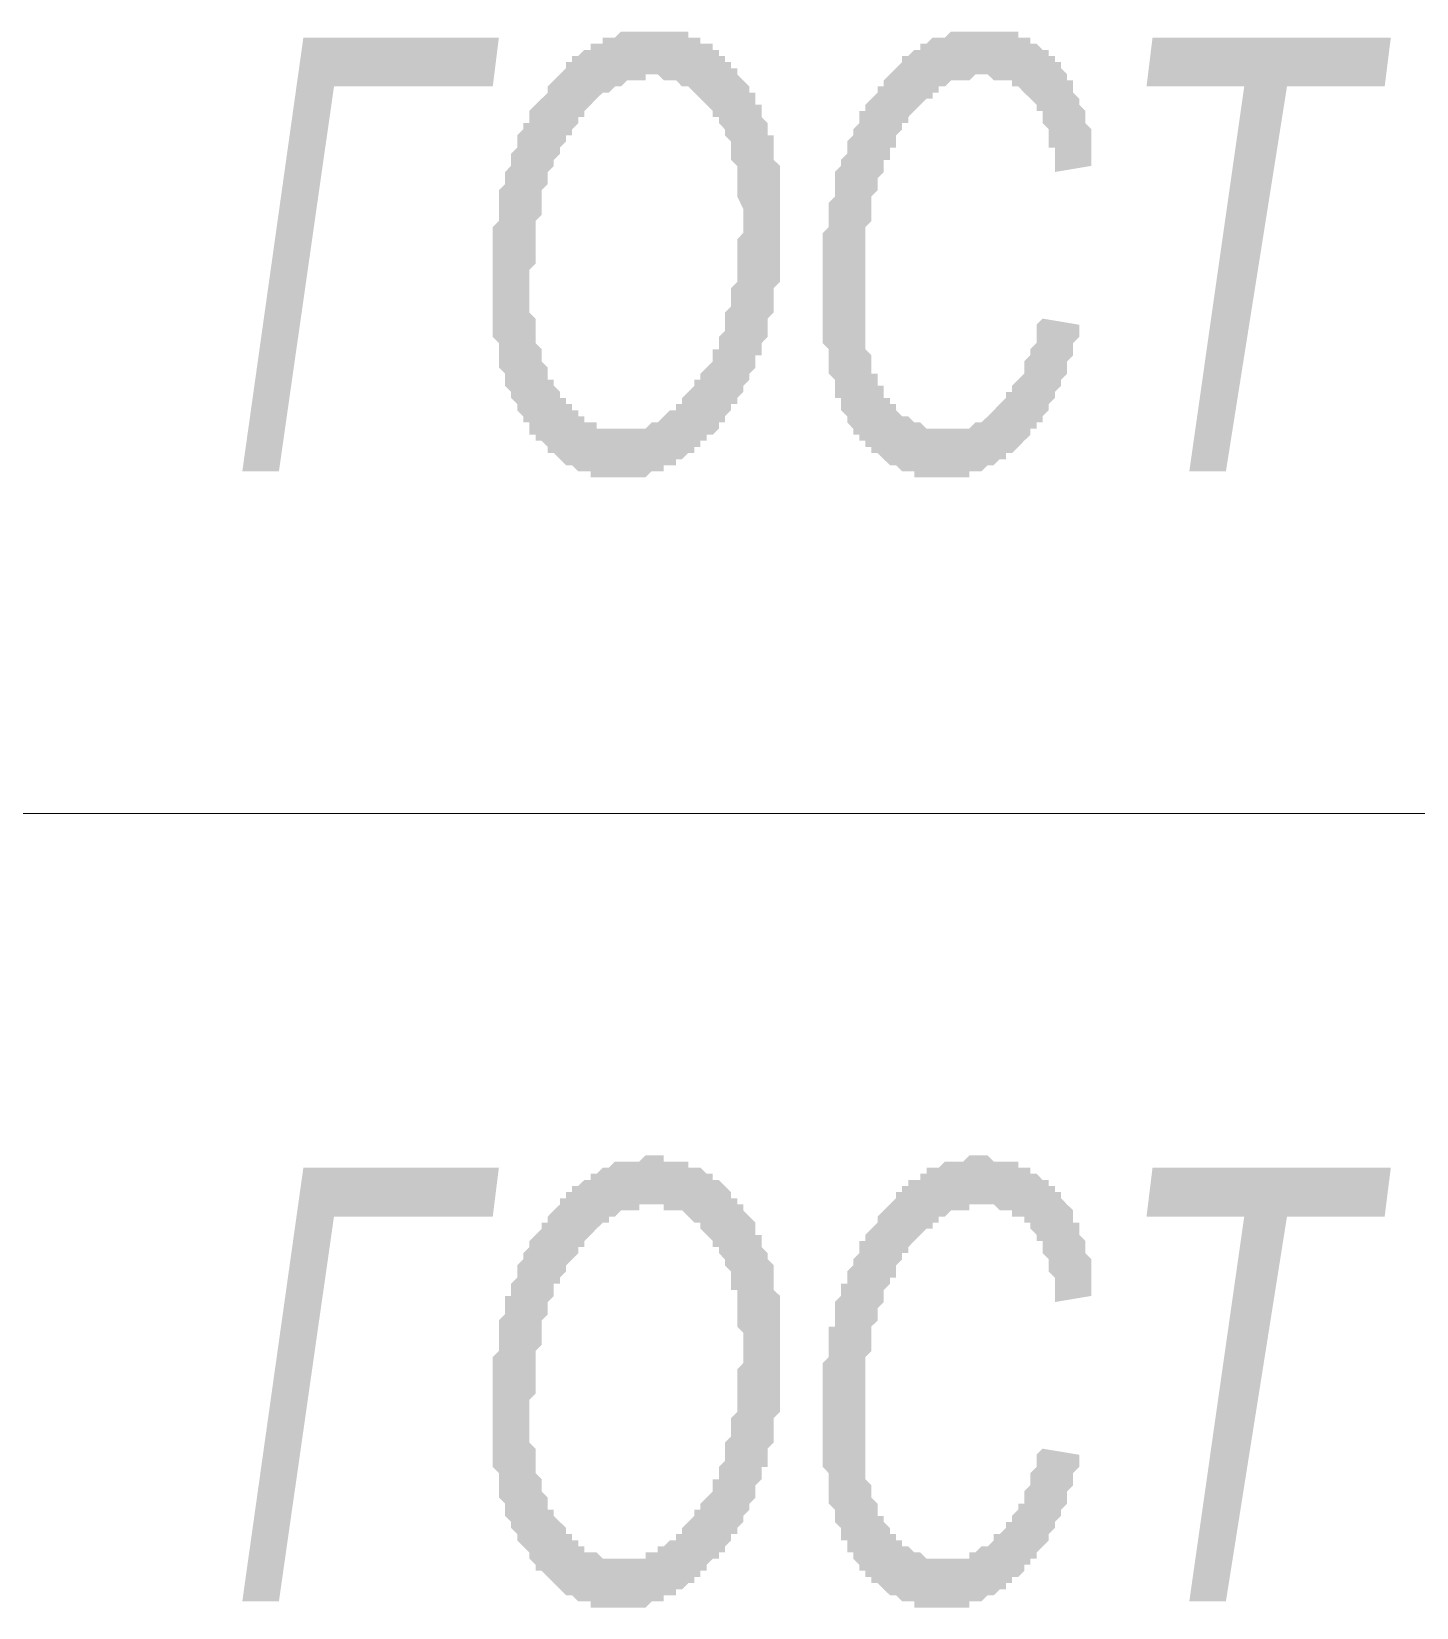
# Model space of a CAD drawing. Header units: millimetres. Extents: x 1372 to 666090, y 1285 to 31551.
# Drawn here: x 629174 to 630120, y 22982 to 24058 of the extents above; entities that cross this region are included whole.
import ezdxf

# ---------------------------------------------------------------- set-up
doc = ezdxf.new("R2010")
doc.units = ezdxf.units.MM
doc.layers.add('PDF _0', color=7, linetype='Continuous')
doc.layers.add('PDF _75-АЗ Штамп', color=7, linetype='Continuous')

msp = doc.modelspace()

# ---------------------------------------------------------------- hatches: boundary and pattern name
at = {"layer": 'PDF _75-АЗ Штамп', "transparency": 33554559}
for points in [[(629359.9, 24054), (629493.4, 24054), (629489.2, 24020.6), (629380.8, 24020.6), (629343.2, 23757.8), (629318.2, 23757.8)], [(629864.6, 23862.1), (629889.7, 23857.9), (629889.7, 23853.7), (629889.7, 23849.6), (629885.5, 23845.4), (629885.5, 23841.2), (629885.5, 23837.1), (629881.3, 23832.9), (629881.3, 23828.7), (629881.3, 23824.5), (629877.2, 23820.4), (629877.2, 23816.2), (629877.2, 23816.2), (629873, 23812), (629873, 23807.9), (629868.8, 23803.7), (629868.8, 23803.7), (629868.8, 23799.5), (629864.6, 23795.3), (629864.6, 23791.2), (629860.5, 23791.2), (629860.5, 23787), (629856.3, 23787), (629856.3, 23782.8), (629852.1, 23778.7), (629852.1, 23778.7), (629852.1, 23778.7), (629848, 23774.5), (629843.8, 23770.3), (629843.8, 23770.3), (629839.6, 23770.3), (629839.6, 23766.1), (629835.4, 23766.1), (629831.3, 23762), (629831.3, 23762), (629827.1, 23762), (629822.9, 23757.8), (629822.9, 23757.8), (629818.8, 23757.8), (629814.6, 23757.8), (629814.6, 23753.6), (629810.4, 23753.6), (629806.2, 23753.6), (629806.2, 23753.6), (629802.1, 23753.6), (629797.9, 23753.6), (629797.9, 23753.6), (629797.9, 23753.6), (629793.7, 23753.6), (629789.6, 23753.6), (629785.4, 23753.6), (629785.4, 23753.6), (629781.2, 23753.6), (629777, 23753.6), (629777, 23757.8), (629772.9, 23757.8), (629768.7, 23757.8), (629768.7, 23757.8), (629764.5, 23762), (629760.4, 23762), (629760.4, 23762), (629756.2, 23766.1), (629756.2, 23766.1), (629752, 23770.3), (629747.8, 23770.3), (629747.8, 23774.5), (629743.7, 23774.5), (629743.7, 23778.7), (629739.5, 23778.7), (629739.5, 23782.8), (629735.3, 23782.8), (629735.3, 23787), (629735.3, 23787), (629731.2, 23791.2), (629731.2, 23795.3), (629731.2, 23795.3), (629727, 23799.5), (629727, 23803.7), (629727, 23807.9), (629722.8, 23807.9), (629722.8, 23812), (629722.8, 23816.2), (629722.8, 23820.4), (629718.6, 23824.5), (629718.6, 23828.7), (629718.6, 23832.9), (629718.6, 23837.1), (629718.6, 23837.1), (629718.6, 23841.2), (629714.5, 23845.4), (629714.5, 23849.6), (629714.5, 23857.9), (629714.5, 23862.1), (629714.5, 23866.3), (629714.5, 23870.4), (629714.5, 23874.6), (629714.5, 23878.8), (629714.5, 23878.8), (629714.5, 23887.1), (629714.5, 23891.3), (629714.5, 23895.5), (629714.5, 23899.6), (629714.5, 23903.8), (629714.5, 23908), (629714.5, 23912.1), (629714.5, 23916.3), (629714.5, 23920.5), (629718.6, 23924.7), (629718.6, 23928.8), (629718.6, 23933), (629718.6, 23937.2), (629718.6, 23937.2), (629718.6, 23941.3), (629722.8, 23945.5), (629722.8, 23949.7), (629722.8, 23953.9), (629722.8, 23958), (629722.8, 23962.2), (629727, 23966.4), (629727, 23970.5), (629727, 23970.5), (629731.2, 23974.7), (629731.2, 23978.9), (629731.2, 23983.1), (629735.3, 23987.2), (629735.3, 23991.4), (629735.3, 23991.4), (629739.5, 23995.6), (629739.5, 23999.7), (629739.5, 24003.9), (629743.7, 24003.9), (629743.7, 24008.1), (629747.8, 24012.3), (629747.8, 24012.3), (629752, 24016.4), (629752, 24020.6), (629756.2, 24020.6), (629756.2, 24024.8), (629760.4, 24028.9), (629760.4, 24028.9), (629764.5, 24033.1), (629764.5, 24033.1), (629768.7, 24037.3), (629768.7, 24041.5), (629772.9, 24041.5), (629772.9, 24041.5), (629777, 24045.6), (629781.2, 24045.6), (629781.2, 24049.8), (629785.4, 24049.8), (629785.4, 24049.8), (629789.6, 24054), (629793.7, 24054), (629793.7, 24054), (629797.9, 24054), (629802.1, 24058.1), (629802.1, 24058.1), (629806.2, 24058.1), (629810.4, 24058.1), (629810.4, 24058.1), (629814.6, 24058.1), (629818.8, 24058.1), (629818.8, 24058.1), (629822.9, 24058.1), (629827.1, 24058.1), (629827.1, 24058.1), (629831.3, 24058.1), (629835.4, 24058.1), (629839.6, 24058.1), (629839.6, 24058.1), (629843.8, 24058.1), (629848, 24058.1), (629848, 24054), (629852.1, 24054), (629856.3, 24054), (629856.3, 24049.8), (629860.5, 24049.8), (629860.5, 24049.8), (629864.6, 24045.6), (629868.8, 24045.6), (629868.8, 24041.5), (629873, 24041.5), (629873, 24037.3), (629877.2, 24037.3), (629877.2, 24033.1), (629877.2, 24033.1), (629881.3, 24028.9), (629881.3, 24024.8), (629885.5, 24024.8), (629885.5, 24020.6), (629885.5, 24016.4), (629889.7, 24012.3), (629889.7, 24012.3), (629889.7, 24008.1), (629893.8, 24003.9), (629893.8, 23999.7), (629893.8, 23995.6), (629898, 23991.4), (629898, 23987.2), (629898, 23983.1), (629898, 23978.9), (629898, 23974.7), (629898, 23970.5), (629898, 23966.4), (629898, 23966.4), (629873, 23962.2), (629873, 23966.4), (629873, 23970.5), (629873, 23978.9), (629868.8, 23978.9), (629868.8, 23983.1), (629868.8, 23987.2), (629868.8, 23991.4), (629864.6, 23995.6), (629864.6, 23999.7), (629864.6, 24003.9), (629860.5, 24003.9), (629860.5, 24008.1), (629856.3, 24012.3), (629856.3, 24012.3), (629856.3, 24012.3), (629852.1, 24016.4), (629852.1, 24016.4), (629848, 24020.6), (629843.8, 24020.6), (629843.8, 24024.8), (629839.6, 24024.8), (629839.6, 24024.8), (629835.4, 24024.8), (629831.3, 24024.8), (629827.1, 24028.9), (629827.1, 24028.9), (629822.9, 24028.9), (629822.9, 24028.9), (629818.8, 24028.9), (629814.6, 24024.8), (629814.6, 24024.8), (629810.4, 24024.8), (629806.2, 24024.8), (629806.2, 24024.8), (629802.1, 24024.8), (629797.9, 24020.6), (629797.9, 24020.6), (629793.7, 24020.6), (629793.7, 24016.4), (629789.6, 24016.4), (629789.6, 24012.3), (629785.4, 24012.3), (629781.2, 24008.1), (629781.2, 24008.1), (629777, 24003.9), (629777, 24003.9), (629772.9, 23999.7), (629772.9, 23995.6), (629768.7, 23995.6), (629768.7, 23991.4), (629764.5, 23987.2), (629764.5, 23983.1), (629764.5, 23978.9), (629760.4, 23978.9), (629760.4, 23974.7), (629760.4, 23970.5), (629756.2, 23970.5), (629756.2, 23966.4), (629756.2, 23962.2), (629752, 23958), (629752, 23953.9), (629752, 23949.7), (629752, 23949.7), (629747.8, 23945.5), (629747.8, 23941.3), (629747.8, 23937.2), (629747.8, 23933), (629747.8, 23928.8), (629743.7, 23924.7), (629743.7, 23920.5), (629743.7, 23916.3), (629743.7, 23912.1), (629743.7, 23908), (629743.7, 23903.8), (629743.7, 23899.6), (629743.7, 23895.5), (629743.7, 23891.3), (629743.7, 23887.1), (629743.7, 23882.9), (629743.7, 23878.8), (629743.7, 23874.6), (629743.7, 23870.4), (629743.7, 23866.3), (629743.7, 23862.1), (629743.7, 23857.9), (629743.7, 23853.7), (629743.7, 23849.6), (629743.7, 23845.4), (629743.7, 23841.2), (629747.8, 23837.1), (629747.8, 23832.9), (629747.8, 23828.7), (629747.8, 23824.5), (629752, 23824.5), (629752, 23820.4), (629752, 23816.2), (629756.2, 23816.2), (629756.2, 23812), (629756.2, 23807.9), (629760.4, 23807.9), (629760.4, 23803.7), (629764.5, 23803.7), (629764.5, 23799.5), (629768.7, 23795.3), (629768.7, 23795.3), (629772.9, 23795.3), (629777, 23791.2), (629777, 23791.2), (629781.2, 23791.2), (629785.4, 23787), (629785.4, 23787), (629789.6, 23787), (629793.7, 23787), (629793.7, 23787), (629797.9, 23787), (629797.9, 23787), (629802.1, 23787), (629806.2, 23787), (629806.2, 23787), (629810.4, 23787), (629814.6, 23787), (629814.6, 23787), (629818.8, 23791.2), (629818.8, 23791.2), (629822.9, 23791.2), (629827.1, 23795.3), (629827.1, 23795.3), (629831.3, 23799.5), (629831.3, 23799.5), (629835.4, 23803.7), (629839.6, 23807.9), (629839.6, 23807.9), (629839.6, 23812), (629843.8, 23812), (629843.8, 23816.2), (629848, 23820.4), (629848, 23820.4), (629852.1, 23824.5), (629852.1, 23828.7), (629852.1, 23832.9), (629856.3, 23837.1), (629856.3, 23841.2), (629856.3, 23841.2), (629860.5, 23845.4), (629860.5, 23849.6), (629860.5, 23853.7), (629860.5, 23857.9), (629864.6, 23862.1)], [(629964.8, 23757.8), (630002.3, 24020.6), (629935.6, 24020.6), (629939.7, 24054), (630102.4, 24054), (630098.2, 24020.6), (630031.5, 24020.6), (629989.8, 23757.8)], [(629864.6, 23090.4), (629889.7, 23086.2), (629889.7, 23082), (629889.7, 23077.9), (629885.5, 23073.7), (629885.5, 23069.5), (629885.5, 23065.4), (629881.3, 23061.2), (629881.3, 23057), (629881.3, 23052.8), (629877.2, 23048.7), (629877.2, 23048.7), (629877.2, 23044.5), (629873, 23040.3), (629873, 23036.2), (629868.8, 23032), (629868.8, 23032), (629868.8, 23027.8), (629864.6, 23023.6), (629864.6, 23023.6), (629860.5, 23019.5), (629860.5, 23015.3), (629856.3, 23015.3), (629856.3, 23011.1), (629852.1, 23011.1), (629852.1, 23007), (629852.1, 23007), (629848, 23002.8), (629843.8, 23002.8), (629843.8, 22998.6), (629839.6, 22998.6), (629839.6, 22994.4), (629835.4, 22994.4), (629831.3, 22990.3), (629831.3, 22990.3), (629827.1, 22990.3), (629822.9, 22986.1), (629822.9, 22986.1), (629818.8, 22986.1), (629814.6, 22986.1), (629814.6, 22981.9), (629810.4, 22981.9), (629806.2, 22981.9), (629806.2, 22981.9), (629802.1, 22981.9), (629797.9, 22981.9), (629797.9, 22981.9), (629797.9, 22981.9), (629793.7, 22981.9), (629789.6, 22981.9), (629785.4, 22981.9), (629785.4, 22981.9), (629781.2, 22981.9), (629777, 22981.9), (629777, 22986.1), (629772.9, 22986.1), (629768.7, 22986.1), (629768.7, 22986.1), (629764.5, 22990.3), (629760.4, 22990.3), (629760.4, 22990.3), (629756.2, 22994.4), (629756.2, 22994.4), (629752, 22998.6), (629747.8, 22998.6), (629747.8, 23002.8), (629743.7, 23002.8), (629743.7, 23007), (629739.5, 23007), (629739.5, 23011.1), (629735.3, 23015.3), (629735.3, 23015.3), (629735.3, 23019.5), (629731.2, 23019.5), (629731.2, 23023.6), (629731.2, 23027.8), (629727, 23027.8), (629727, 23032), (629727, 23036.2), (629722.8, 23040.3), (629722.8, 23040.3), (629722.8, 23044.5), (629722.8, 23048.7), (629718.6, 23052.8), (629718.6, 23057), (629718.6, 23061.2), (629718.6, 23065.4), (629718.6, 23069.5), (629718.6, 23073.7), (629714.5, 23077.9), (629714.5, 23082), (629714.5, 23086.2), (629714.5, 23090.4), (629714.5, 23094.6), (629714.5, 23098.7), (629714.5, 23102.9), (629714.5, 23107.1), (629714.5, 23111.2), (629714.5, 23115.4), (629714.5, 23119.6), (629714.5, 23123.8), (629714.5, 23127.9), (629714.5, 23132.1), (629714.5, 23136.3), (629714.5, 23140.4), (629714.5, 23144.6), (629714.5, 23148.8), (629718.6, 23153), (629718.6, 23157.1), (629718.6, 23161.3), (629718.6, 23165.5), (629718.6, 23169.6), (629718.6, 23173.8), (629722.8, 23173.8), (629722.8, 23178), (629722.8, 23182.2), (629722.8, 23186.3), (629722.8, 23190.5), (629727, 23194.7), (629727, 23198.8), (629727, 23203), (629731.2, 23203), (629731.2, 23207.2), (629731.2, 23211.4), (629735.3, 23215.5), (629735.3, 23219.7), (629735.3, 23219.7), (629739.5, 23223.9), (629739.5, 23228), (629739.5, 23232.2), (629743.7, 23232.2), (629743.7, 23236.4), (629747.8, 23240.6), (629747.8, 23240.6), (629752, 23244.7), (629752, 23248.9), (629756.2, 23253.1), (629756.2, 23253.1), (629760.4, 23257.2), (629760.4, 23257.2), (629764.5, 23261.4), (629764.5, 23265.6), (629768.7, 23265.6), (629768.7, 23269.8), (629772.9, 23269.8), (629772.9, 23273.9), (629777, 23273.9), (629781.2, 23273.9), (629781.2, 23278.1), (629785.4, 23278.1), (629785.4, 23282.3), (629789.6, 23282.3), (629793.7, 23282.3), (629793.7, 23282.3), (629797.9, 23286.4), (629802.1, 23286.4), (629802.1, 23286.4), (629806.2, 23286.4), (629810.4, 23286.4), (629810.4, 23286.4), (629814.6, 23290.6), (629818.8, 23290.6), (629818.8, 23290.6), (629822.9, 23290.6), (629827.1, 23290.6), (629827.1, 23290.6), (629831.3, 23286.4), (629835.4, 23286.4), (629839.6, 23286.4), (629839.6, 23286.4), (629843.8, 23286.4), (629848, 23286.4), (629848, 23282.3), (629852.1, 23282.3), (629856.3, 23282.3), (629856.3, 23278.1), (629860.5, 23278.1), (629860.5, 23278.1), (629864.6, 23273.9), (629868.8, 23273.9), (629868.8, 23269.8), (629873, 23269.8), (629873, 23265.6), (629877.2, 23265.6), (629877.2, 23265.6), (629877.2, 23261.4), (629881.3, 23257.2), (629881.3, 23257.2), (629885.5, 23253.1), (629885.5, 23248.9), (629885.5, 23244.7), (629889.7, 23244.7), (629889.7, 23240.6), (629889.7, 23236.4), (629893.8, 23232.2), (629893.8, 23228), (629893.8, 23223.9), (629898, 23219.7), (629898, 23215.5), (629898, 23215.5), (629898, 23211.4), (629898, 23207.2), (629898, 23203), (629898, 23194.7), (629898, 23194.7), (629873, 23190.5), (629873, 23198.8), (629873, 23203), (629873, 23207.2), (629868.8, 23211.4), (629868.8, 23215.5), (629868.8, 23215.5), (629868.8, 23219.7), (629864.6, 23223.9), (629864.6, 23228), (629864.6, 23232.2), (629860.5, 23232.2), (629860.5, 23236.4), (629856.3, 23240.6), (629856.3, 23240.6), (629856.3, 23244.7), (629852.1, 23244.7), (629852.1, 23248.9), (629848, 23248.9), (629843.8, 23248.9), (629843.8, 23253.1), (629839.6, 23253.1), (629839.6, 23253.1), (629835.4, 23253.1), (629831.3, 23257.2), (629827.1, 23257.2), (629827.1, 23257.2), (629822.9, 23257.2), (629822.9, 23257.2), (629818.8, 23257.2), (629814.6, 23257.2), (629814.6, 23253.1), (629810.4, 23253.1), (629806.2, 23253.1), (629806.2, 23253.1), (629802.1, 23253.1), (629797.9, 23248.9), (629797.9, 23248.9), (629793.7, 23248.9), (629793.7, 23244.7), (629789.6, 23244.7), (629789.6, 23240.6), (629785.4, 23240.6), (629781.2, 23236.4), (629781.2, 23236.4), (629777, 23232.2), (629777, 23232.2), (629772.9, 23228), (629772.9, 23223.9), (629768.7, 23223.9), (629768.7, 23219.7), (629764.5, 23215.5), (629764.5, 23211.4), (629764.5, 23207.2), (629760.4, 23207.2), (629760.4, 23203), (629760.4, 23203), (629756.2, 23198.8), (629756.2, 23194.7), (629756.2, 23190.5), (629752, 23186.3), (629752, 23182.2), (629752, 23182.2), (629752, 23178), (629747.8, 23173.8), (629747.8, 23169.6), (629747.8, 23165.5), (629747.8, 23161.3), (629747.8, 23157.1), (629743.7, 23153), (629743.7, 23148.8), (629743.7, 23144.6), (629743.7, 23140.4), (629743.7, 23136.3), (629743.7, 23132.1), (629743.7, 23127.9), (629743.7, 23123.8), (629743.7, 23119.6), (629743.7, 23115.4), (629743.7, 23111.2), (629743.7, 23107.1), (629743.7, 23102.9), (629743.7, 23098.7), (629743.7, 23094.6), (629743.7, 23090.4), (629743.7, 23086.2), (629743.7, 23082), (629743.7, 23077.9), (629743.7, 23073.7), (629743.7, 23069.5), (629747.8, 23065.4), (629747.8, 23061.2), (629747.8, 23057), (629747.8, 23057), (629752, 23052.8), (629752, 23048.7), (629752, 23044.5), (629756.2, 23044.5), (629756.2, 23040.3), (629756.2, 23040.3), (629760.4, 23036.2), (629760.4, 23032), (629764.5, 23032), (629764.5, 23027.8), (629768.7, 23027.8), (629768.7, 23023.6), (629772.9, 23023.6), (629777, 23019.5), (629777, 23019.5), (629781.2, 23019.5), (629785.4, 23015.3), (629785.4, 23015.3), (629789.6, 23015.3), (629793.7, 23015.3), (629793.7, 23015.3), (629797.9, 23015.3), (629797.9, 23015.3), (629802.1, 23015.3), (629806.2, 23015.3), (629806.2, 23015.3), (629810.4, 23015.3), (629814.6, 23015.3), (629814.6, 23019.5), (629818.8, 23019.5), (629818.8, 23019.5), (629822.9, 23023.6), (629827.1, 23023.6), (629827.1, 23023.6), (629831.3, 23027.8), (629831.3, 23032), (629835.4, 23032), (629839.6, 23036.2), (629839.6, 23036.2), (629839.6, 23040.3), (629843.8, 23040.3), (629843.8, 23044.5), (629848, 23048.7), (629848, 23052.8), (629852.1, 23052.8), (629852.1, 23057), (629852.1, 23061.2), (629856.3, 23065.4), (629856.3, 23069.5), (629856.3, 23073.7), (629860.5, 23077.9), (629860.5, 23077.9), (629860.5, 23082), (629860.5, 23086.2), (629864.6, 23090.4)], [(629359.9, 23282.3), (629493.4, 23282.3), (629489.2, 23248.9), (629380.8, 23248.9), (629343.2, 22986.1), (629318.2, 22986.1)], [(629964.8, 22986.1), (630002.3, 23248.9), (629935.6, 23248.9), (629939.7, 23282.3), (630102.4, 23282.3), (630098.2, 23248.9), (630031.5, 23248.9), (629989.8, 22986.1)]]:
    msp.add_hatch(color=256, dxfattribs=at).paths.add_polyline_path(points)
h = msp.add_hatch(color=256, dxfattribs=at)
h.paths.add_polyline_path([(629489.2, 23882.9), (629489.2, 23887.1), (629489.2, 23891.3), (629489.2, 23895.5), (629489.2, 23899.6), (629489.2, 23903.8), (629489.2, 23908), (629489.2, 23912.1), (629489.2, 23916.3), (629489.2, 23920.5), (629489.2, 23924.7), (629493.4, 23928.8), (629493.4, 23933), (629493.4, 23937.2), (629493.4, 23941.3), (629493.4, 23945.5), (629493.4, 23949.7), (629497.6, 23953.9), (629497.6, 23958), (629497.6, 23962.2), (629497.6, 23962.2), (629501.7, 23966.4), (629501.7, 23970.5), (629501.7, 23974.7), (629505.9, 23978.9), (629505.9, 23983.1), (629505.9, 23983.1), (629505.9, 23987.2), (629510.1, 23991.4), (629510.1, 23995.6), (629514.2, 23995.6), (629514.2, 23999.7), (629514.2, 24003.9), (629518.4, 24008.1), (629518.4, 24008.1), (629522.6, 24012.3), (629522.6, 24012.3), (629526.8, 24016.4), (629526.8, 24020.6), (629530.9, 24024.8), (629530.9, 24024.8), (629535.1, 24028.9), (629535.1, 24028.9), (629539.3, 24033.1), (629539.3, 24037.3), (629543.4, 24037.3), (629543.4, 24041.5), (629547.6, 24041.5), (629551.8, 24045.6), (629551.8, 24045.6), (629556, 24045.6), (629556, 24049.8), (629560.1, 24049.8), (629564.3, 24049.8), (629564.3, 24054), (629568.5, 24054), (629568.5, 24054), (629572.6, 24054), (629576.8, 24058.1), (629576.8, 24058.1), (629581, 24058.1), (629585.2, 24058.1), (629585.2, 24058.1), (629589.3, 24058.1), (629593.5, 24058.1), (629593.5, 24058.1), (629597.7, 24058.1), (629597.7, 24058.1), (629601.8, 24058.1), (629606, 24058.1), (629606, 24058.1), (629610.2, 24058.1), (629614.4, 24058.1), (629614.4, 24058.1), (629618.5, 24058.1), (629622.7, 24058.1), (629622.7, 24054), (629626.9, 24054), (629631, 24054), (629631, 24049.8), (629635.2, 24049.8), (629639.4, 24049.8), (629639.4, 24045.6), (629643.6, 24045.6), (629643.6, 24041.5), (629647.7, 24041.5), (629647.7, 24037.3), (629651.9, 24037.3), (629651.9, 24033.1), (629656.1, 24033.1), (629656.1, 24028.9), (629660.2, 24024.8), (629660.2, 24024.8), (629664.4, 24020.6), (629664.4, 24016.4), (629668.6, 24016.4), (629668.6, 24012.3), (629668.6, 24008.1), (629672.8, 24008.1), (629672.8, 24003.9), (629672.8, 23999.7), (629676.9, 23995.6), (629676.9, 23991.4), (629676.9, 23987.2), (629681.1, 23987.2), (629681.1, 23983.1), (629681.1, 23978.9), (629681.1, 23974.7), (629681.1, 23970.5), (629685.3, 23966.4), (629685.3, 23962.2), (629685.3, 23958), (629685.3, 23953.9), (629685.3, 23949.7), (629685.3, 23945.5), (629685.3, 23941.3), (629685.3, 23937.2), (629685.3, 23933), (629685.3, 23928.8), (629685.3, 23928.8), (629685.3, 23924.7), (629685.3, 23920.5), (629685.3, 23916.3), (629685.3, 23912.1), (629685.3, 23908), (629685.3, 23903.8), (629685.3, 23899.6), (629685.3, 23895.5), (629685.3, 23891.3), (629685.3, 23887.1), (629681.1, 23882.9), (629681.1, 23878.8), (629681.1, 23874.6), (629681.1, 23870.4), (629681.1, 23866.3), (629676.9, 23862.1), (629676.9, 23857.9), (629676.9, 23853.7), (629676.9, 23849.6), (629672.8, 23845.4), (629672.8, 23845.4), (629672.8, 23841.2), (629672.8, 23837.1), (629668.6, 23837.1), (629668.6, 23832.9), (629668.6, 23828.7), (629664.4, 23824.5), (629664.4, 23820.4), (629660.2, 23816.2), (629660.2, 23816.2), (629660.2, 23812), (629656.1, 23807.9), (629656.1, 23803.7), (629651.9, 23803.7), (629651.9, 23799.5), (629651.9, 23799.5), (629647.7, 23795.3), (629647.7, 23791.2), (629643.6, 23791.2), (629643.6, 23787), (629639.4, 23782.8), (629635.2, 23782.8), (629635.2, 23778.7), (629631, 23778.7), (629631, 23774.5), (629626.9, 23774.5), (629626.9, 23770.3), (629622.7, 23770.3), (629618.5, 23766.1), (629618.5, 23766.1), (629614.4, 23766.1), (629614.4, 23762), (629610.2, 23762), (629606, 23762), (629606, 23757.8), (629601.8, 23757.8), (629597.7, 23757.8), (629597.7, 23757.8), (629593.5, 23753.6), (629589.3, 23753.6), (629589.3, 23753.6), (629585.2, 23753.6), (629581, 23753.6), (629581, 23753.6), (629576.8, 23753.6), (629576.8, 23753.6), (629572.6, 23753.6), (629568.5, 23753.6), (629568.5, 23753.6), (629564.3, 23753.6), (629560.1, 23753.6), (629556, 23753.6), (629556, 23757.8), (629551.8, 23757.8), (629547.6, 23757.8), (629547.6, 23757.8), (629543.4, 23762), (629543.4, 23762), (629539.3, 23762), (629535.1, 23766.1), (629535.1, 23766.1), (629530.9, 23770.3), (629530.9, 23770.3), (629526.8, 23770.3), (629526.8, 23774.5), (629522.6, 23778.7), (629518.4, 23778.7), (629518.4, 23782.8), (629514.2, 23782.8), (629514.2, 23787), (629514.2, 23791.2), (629510.1, 23791.2), (629510.1, 23795.3), (629505.9, 23799.5), (629505.9, 23803.7), (629501.7, 23807.9), (629501.7, 23807.9), (629501.7, 23812), (629497.6, 23816.2), (629497.6, 23816.2), (629497.6, 23820.4), (629497.6, 23824.5), (629493.4, 23828.7), (629493.4, 23832.9), (629493.4, 23837.1), (629493.4, 23841.2), (629493.4, 23845.4), (629489.2, 23849.6), (629489.2, 23853.7), (629489.2, 23857.9), (629489.2, 23862.1), (629489.2, 23866.3), (629489.2, 23870.4), (629489.2, 23874.6), (629489.2, 23878.8), (629489.2, 23882.9), (629489.2, 23882.9)], flags=0)
h.paths.add_polyline_path([(629514.2, 23878.8), (629514.2, 23874.6), (629514.2, 23870.4), (629514.2, 23866.3), (629518.4, 23862.1), (629518.4, 23857.9), (629518.4, 23853.7), (629518.4, 23849.6), (629518.4, 23849.6), (629518.4, 23845.4), (629522.6, 23841.2), (629522.6, 23837.1), (629522.6, 23832.9), (629522.6, 23832.9), (629526.8, 23828.7), (629526.8, 23824.5), (629526.8, 23820.4), (629530.9, 23820.4), (629530.9, 23816.2), (629535.1, 23812), (629535.1, 23807.9), (629539.3, 23807.9), (629539.3, 23803.7), (629543.4, 23803.7), (629543.4, 23799.5), (629547.6, 23799.5), (629547.6, 23795.3), (629551.8, 23795.3), (629551.8, 23791.2), (629556, 23791.2), (629560.1, 23791.2), (629560.1, 23787), (629564.3, 23787), (629568.5, 23787), (629568.5, 23787), (629572.6, 23787), (629576.8, 23787), (629576.8, 23787), (629581, 23787), (629585.2, 23787), (629585.2, 23787), (629589.3, 23787), (629593.5, 23787), (629593.5, 23787), (629597.7, 23791.2), (629601.8, 23791.2), (629601.8, 23791.2), (629606, 23795.3), (629606, 23795.3), (629606, 23795.3), (629610.2, 23799.5), (629614.4, 23799.5), (629614.4, 23803.7), (629618.5, 23803.7), (629618.5, 23807.9), (629622.7, 23812), (629622.7, 23812), (629626.9, 23816.2), (629626.9, 23820.4), (629631, 23820.4), (629631, 23824.5), (629635.2, 23828.7), (629635.2, 23828.7), (629639.4, 23832.9), (629639.4, 23837.1), (629639.4, 23841.2), (629643.6, 23841.2), (629643.6, 23845.4), (629643.6, 23849.6), (629647.7, 23853.7), (629647.7, 23857.9), (629647.7, 23862.1), (629647.7, 23866.3), (629651.9, 23870.4), (629651.9, 23874.6), (629651.9, 23874.6), (629651.9, 23878.8), (629651.9, 23882.9), (629656.1, 23887.1), (629656.1, 23891.3), (629656.1, 23895.5), (629656.1, 23899.6), (629656.1, 23903.8), (629656.1, 23908), (629656.1, 23912.1), (629656.1, 23916.3), (629660.2, 23920.5), (629660.2, 23924.7), (629660.2, 23928.8), (629660.2, 23928.8), (629660.2, 23933), (629660.2, 23937.2), (629656.1, 23945.5), (629656.1, 23949.7), (629656.1, 23953.9), (629656.1, 23958), (629656.1, 23962.2), (629656.1, 23962.2), (629656.1, 23966.4), (629651.9, 23970.5), (629651.9, 23974.7), (629651.9, 23978.9), (629651.9, 23983.1), (629647.7, 23987.2), (629647.7, 23987.2), (629647.7, 23991.4), (629643.6, 23995.6), (629643.6, 23999.7), (629639.4, 23999.7), (629639.4, 24003.9), (629635.2, 24008.1), (629635.2, 24008.1), (629631, 24012.3), (629631, 24012.3), (629626.9, 24016.4), (629626.9, 24016.4), (629622.7, 24020.6), (629622.7, 24020.6), (629618.5, 24020.6), (629614.4, 24024.8), (629614.4, 24024.8), (629610.2, 24024.8), (629606, 24024.8), (629606, 24024.8), (629601.8, 24028.9), (629597.7, 24028.9), (629597.7, 24028.9), (629593.5, 24028.9), (629593.5, 24024.8), (629589.3, 24024.8), (629589.3, 24024.8), (629585.2, 24024.8), (629581, 24024.8), (629581, 24024.8), (629576.8, 24020.6), (629572.6, 24020.6), (629572.6, 24020.6), (629568.5, 24016.4), (629568.5, 24016.4), (629564.3, 24016.4), (629560.1, 24012.3), (629560.1, 24012.3), (629556, 24008.1), (629556, 24008.1), (629551.8, 24003.9), (629551.8, 23999.7), (629547.6, 23999.7), (629547.6, 23995.6), (629543.4, 23991.4), (629543.4, 23987.2), (629539.3, 23987.2), (629539.3, 23983.1), (629539.3, 23983.1), (629535.1, 23978.9), (629535.1, 23974.7), (629530.9, 23970.5), (629530.9, 23970.5), (629530.9, 23966.4), (629526.8, 23962.2), (629526.8, 23958), (629526.8, 23958), (629526.8, 23953.9), (629522.6, 23949.7), (629522.6, 23945.5), (629522.6, 23941.3), (629522.6, 23937.2), (629522.6, 23933), (629518.4, 23928.8), (629518.4, 23924.7), (629518.4, 23920.5), (629518.4, 23916.3), (629518.4, 23912.1), (629518.4, 23908), (629518.4, 23903.8), (629518.4, 23899.6), (629514.2, 23895.5), (629514.2, 23891.3), (629514.2, 23887.1), (629514.2, 23882.9), (629514.2, 23878.8)], flags=0)
h = msp.add_hatch(color=256, dxfattribs=at)
h.paths.add_polyline_path([(629489.2, 23111.2), (629489.2, 23115.4), (629489.2, 23119.6), (629489.2, 23123.8), (629489.2, 23127.9), (629489.2, 23132.1), (629489.2, 23136.3), (629489.2, 23140.4), (629489.2, 23144.6), (629489.2, 23148.8), (629489.2, 23153), (629493.4, 23157.1), (629493.4, 23161.3), (629493.4, 23165.5), (629493.4, 23169.6), (629493.4, 23173.8), (629493.4, 23178), (629497.6, 23182.2), (629497.6, 23186.3), (629497.6, 23190.5), (629497.6, 23194.7), (629501.7, 23194.7), (629501.7, 23198.8), (629501.7, 23203), (629505.9, 23207.2), (629505.9, 23211.4), (629505.9, 23215.5), (629505.9, 23215.5), (629510.1, 23219.7), (629510.1, 23223.9), (629514.2, 23228), (629514.2, 23228), (629514.2, 23232.2), (629518.4, 23236.4), (629518.4, 23236.4), (629522.6, 23240.6), (629522.6, 23244.7), (629526.8, 23244.7), (629526.8, 23248.9), (629530.9, 23253.1), (629530.9, 23253.1), (629535.1, 23257.2), (629535.1, 23261.4), (629539.3, 23261.4), (629539.3, 23265.6), (629543.4, 23265.6), (629543.4, 23269.8), (629547.6, 23269.8), (629551.8, 23273.9), (629551.8, 23273.9), (629556, 23273.9), (629556, 23278.1), (629560.1, 23278.1), (629564.3, 23282.3), (629564.3, 23282.3), (629568.5, 23282.3), (629568.5, 23282.3), (629572.6, 23286.4), (629576.8, 23286.4), (629576.8, 23286.4), (629581, 23286.4), (629585.2, 23286.4), (629585.2, 23286.4), (629589.3, 23286.4), (629593.5, 23290.6), (629593.5, 23290.6), (629597.7, 23290.6), (629597.7, 23290.6), (629601.8, 23290.6), (629606, 23290.6), (629606, 23286.4), (629610.2, 23286.4), (629614.4, 23286.4), (629614.4, 23286.4), (629618.5, 23286.4), (629622.7, 23286.4), (629622.7, 23282.3), (629626.9, 23282.3), (629631, 23282.3), (629631, 23282.3), (629635.2, 23278.1), (629639.4, 23278.1), (629639.4, 23273.9), (629643.6, 23273.9), (629643.6, 23273.9), (629647.7, 23269.8), (629647.7, 23269.8), (629651.9, 23265.6), (629651.9, 23261.4), (629656.1, 23261.4), (629656.1, 23257.2), (629660.2, 23257.2), (629660.2, 23253.1), (629664.4, 23248.9), (629664.4, 23248.9), (629668.6, 23244.7), (629668.6, 23240.6), (629668.6, 23236.4), (629672.8, 23236.4), (629672.8, 23232.2), (629672.8, 23228), (629676.9, 23223.9), (629676.9, 23219.7), (629676.9, 23219.7), (629681.1, 23215.5), (629681.1, 23211.4), (629681.1, 23207.2), (629681.1, 23203), (629681.1, 23198.8), (629685.3, 23194.7), (629685.3, 23190.5), (629685.3, 23186.3), (629685.3, 23182.2), (629685.3, 23178), (629685.3, 23173.8), (629685.3, 23169.6), (629685.3, 23165.5), (629685.3, 23161.3), (629685.3, 23157.1), (629685.3, 23157.1), (629685.3, 23153), (629685.3, 23148.8), (629685.3, 23144.6), (629685.3, 23140.4), (629685.3, 23136.3), (629685.3, 23132.1), (629685.3, 23127.9), (629685.3, 23123.8), (629685.3, 23119.6), (629685.3, 23115.4), (629681.1, 23111.2), (629681.1, 23107.1), (629681.1, 23102.9), (629681.1, 23098.7), (629681.1, 23094.6), (629676.9, 23090.4), (629676.9, 23086.2), (629676.9, 23082), (629676.9, 23077.9), (629672.8, 23077.9), (629672.8, 23073.7), (629672.8, 23069.5), (629672.8, 23069.5), (629668.6, 23065.4), (629668.6, 23061.2), (629668.6, 23057), (629664.4, 23052.8), (629664.4, 23048.7), (629660.2, 23044.5), (629660.2, 23044.5), (629660.2, 23040.3), (629656.1, 23036.2), (629656.1, 23032), (629651.9, 23032), (629651.9, 23027.8), (629651.9, 23027.8), (629647.7, 23023.6), (629647.7, 23019.5), (629643.6, 23019.5), (629643.6, 23015.3), (629639.4, 23015.3), (629635.2, 23011.1), (629635.2, 23007), (629631, 23007), (629631, 23002.8), (629626.9, 23002.8), (629626.9, 22998.6), (629622.7, 22998.6), (629618.5, 22994.4), (629618.5, 22994.4), (629614.4, 22994.4), (629614.4, 22990.3), (629610.2, 22990.3), (629606, 22990.3), (629606, 22986.1), (629601.8, 22986.1), (629597.7, 22986.1), (629597.7, 22986.1), (629593.5, 22981.9), (629589.3, 22981.9), (629589.3, 22981.9), (629585.2, 22981.9), (629581, 22981.9), (629581, 22981.9), (629576.8, 22981.9), (629576.8, 22981.9), (629572.6, 22981.9), (629568.5, 22981.9), (629568.5, 22981.9), (629564.3, 22981.9), (629560.1, 22981.9), (629556, 22981.9), (629556, 22986.1), (629551.8, 22986.1), (629547.6, 22986.1), (629547.6, 22986.1), (629543.4, 22990.3), (629543.4, 22990.3), (629539.3, 22990.3), (629535.1, 22994.4), (629535.1, 22994.4), (629530.9, 22998.6), (629530.9, 22998.6), (629526.8, 23002.8), (629526.8, 23002.8), (629522.6, 23007), (629518.4, 23007), (629518.4, 23011.1), (629514.2, 23015.3), (629514.2, 23015.3), (629514.2, 23019.5), (629510.1, 23023.6), (629510.1, 23023.6), (629505.9, 23027.8), (629505.9, 23032), (629501.7, 23036.2), (629501.7, 23040.3), (629501.7, 23040.3), (629497.6, 23044.5), (629497.6, 23044.5), (629497.6, 23048.7), (629497.6, 23052.8), (629493.4, 23057), (629493.4, 23061.2), (629493.4, 23065.4), (629493.4, 23069.5), (629493.4, 23073.7), (629489.2, 23077.9), (629489.2, 23082), (629489.2, 23086.2), (629489.2, 23090.4), (629489.2, 23094.6), (629489.2, 23098.7), (629489.2, 23102.9), (629489.2, 23107.1), (629489.2, 23111.2), (629489.2, 23111.2)], flags=0)
h.paths.add_polyline_path([(629514.2, 23111.2), (629514.2, 23102.9), (629514.2, 23098.7), (629514.2, 23094.6), (629518.4, 23090.4), (629518.4, 23090.4), (629518.4, 23086.2), (629518.4, 23082), (629518.4, 23077.9), (629518.4, 23073.7), (629522.6, 23069.5), (629522.6, 23065.4), (629522.6, 23061.2), (629522.6, 23061.2), (629526.8, 23057), (629526.8, 23052.8), (629526.8, 23048.7), (629530.9, 23048.7), (629530.9, 23044.5), (629535.1, 23040.3), (629535.1, 23040.3), (629539.3, 23036.2), (629539.3, 23032), (629543.4, 23032), (629543.4, 23027.8), (629547.6, 23027.8), (629547.6, 23023.6), (629551.8, 23023.6), (629551.8, 23019.5), (629556, 23019.5), (629560.1, 23019.5), (629560.1, 23019.5), (629564.3, 23015.3), (629568.5, 23015.3), (629568.5, 23015.3), (629572.6, 23015.3), (629576.8, 23015.3), (629576.8, 23015.3), (629581, 23015.3), (629585.2, 23015.3), (629585.2, 23015.3), (629589.3, 23015.3), (629593.5, 23015.3), (629593.5, 23019.5), (629597.7, 23019.5), (629601.8, 23019.5), (629601.8, 23023.6), (629606, 23023.6), (629606, 23023.6), (629606, 23023.6), (629610.2, 23027.8), (629614.4, 23027.8), (629614.4, 23032), (629618.5, 23032), (629618.5, 23036.2), (629622.7, 23040.3), (629622.7, 23040.3), (629626.9, 23044.5), (629626.9, 23048.7), (629631, 23048.7), (629631, 23052.8), (629635.2, 23057), (629635.2, 23057), (629639.4, 23061.2), (629639.4, 23065.4), (629639.4, 23069.5), (629643.6, 23069.5), (629643.6, 23073.7), (629643.6, 23077.9), (629647.7, 23082), (629647.7, 23086.2), (629647.7, 23090.4), (629647.7, 23094.6), (629651.9, 23098.7), (629651.9, 23102.9), (629651.9, 23102.9), (629651.9, 23107.1), (629651.9, 23111.2), (629656.1, 23115.4), (629656.1, 23119.6), (629656.1, 23123.8), (629656.1, 23127.9), (629656.1, 23132.1), (629656.1, 23136.3), (629656.1, 23140.4), (629656.1, 23144.6), (629660.2, 23148.8), (629660.2, 23153), (629660.2, 23157.1), (629660.2, 23157.1), (629660.2, 23165.5), (629660.2, 23169.6), (629656.1, 23173.8), (629656.1, 23178), (629656.1, 23182.2), (629656.1, 23186.3), (629656.1, 23190.5), (629656.1, 23194.7), (629656.1, 23198.8), (629651.9, 23198.8), (629651.9, 23203), (629651.9, 23207.2), (629651.9, 23211.4), (629647.7, 23215.5), (629647.7, 23219.7), (629647.7, 23219.7), (629643.6, 23223.9), (629643.6, 23228), (629639.4, 23228), (629639.4, 23232.2), (629635.2, 23236.4), (629635.2, 23236.4), (629631, 23240.6), (629631, 23244.7), (629626.9, 23244.7), (629626.9, 23244.7), (629622.7, 23248.9), (629622.7, 23248.9), (629618.5, 23253.1), (629614.4, 23253.1), (629614.4, 23253.1), (629610.2, 23253.1), (629606, 23253.1), (629606, 23257.2), (629601.8, 23257.2), (629597.7, 23257.2), (629597.7, 23257.2), (629593.5, 23257.2), (629593.5, 23257.2), (629589.3, 23257.2), (629589.3, 23253.1), (629585.2, 23253.1), (629581, 23253.1), (629581, 23253.1), (629576.8, 23253.1), (629572.6, 23248.9), (629572.6, 23248.9), (629568.5, 23248.9), (629568.5, 23244.7), (629564.3, 23244.7), (629560.1, 23240.6), (629560.1, 23240.6), (629556, 23236.4), (629556, 23236.4), (629551.8, 23232.2), (629551.8, 23228), (629547.6, 23228), (629547.6, 23223.9), (629543.4, 23219.7), (629543.4, 23219.7), (629539.3, 23215.5), (629539.3, 23211.4), (629539.3, 23211.4), (629535.1, 23207.2), (629535.1, 23203), (629530.9, 23203), (629530.9, 23198.8), (629530.9, 23194.7), (629526.8, 23190.5), (629526.8, 23186.3), (629526.8, 23186.3), (629526.8, 23182.2), (629522.6, 23178), (629522.6, 23173.8), (629522.6, 23169.6), (629522.6, 23165.5), (629522.6, 23161.3), (629518.4, 23157.1), (629518.4, 23153), (629518.4, 23148.8), (629518.4, 23148.8), (629518.4, 23144.6), (629518.4, 23136.3), (629518.4, 23132.1), (629518.4, 23127.9), (629514.2, 23123.8), (629514.2, 23119.6), (629514.2, 23115.4), (629514.2, 23111.2), (629514.2, 23111.2)], flags=0)

# ---------------------------------------------------------------- linework, layer by layer
at = {"layer": 'PDF _0', "lineweight": 18}
msp.add_lwpolyline([(638090.6, 23524.2), (619774, 23524.2)], close=True, dxfattribs=at)

doc.saveas('drawing.dxf')
